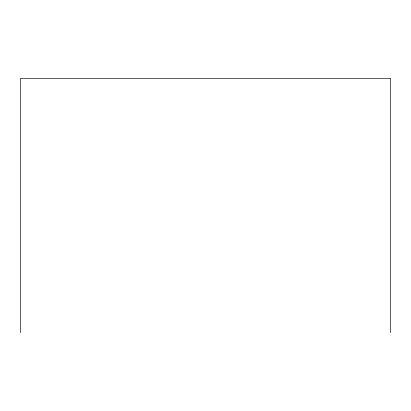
<?xml version="1.0" encoding="UTF-8"?>
<svg xmlns="http://www.w3.org/2000/svg" width="411" height="411" viewBox="0 0 411 411"><rect width="100%" height="100%" fill="white"/><g stroke="black" fill="none" stroke-linecap="round" stroke-linejoin="round"><path stroke-width="0.62" d="M390.45 332.684L390.45 78.316L20.55 78.316L20.55 332.684"/></g></svg>
